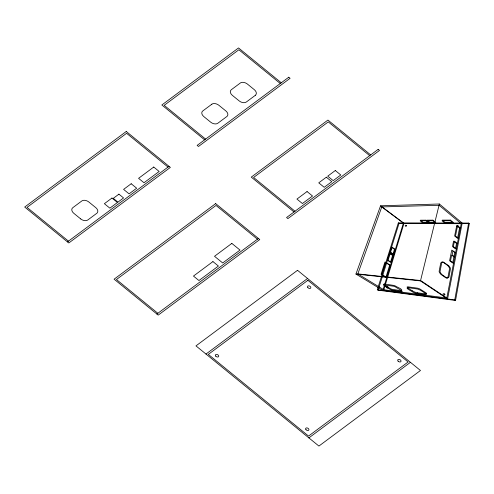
<?xml version="1.0" encoding="UTF-8"?>
<svg xmlns="http://www.w3.org/2000/svg" width="494" height="494" viewBox="0 0 494 494"><rect width="100%" height="100%" fill="white"/><g stroke="black" fill="none" stroke-linecap="round" stroke-linejoin="round"><path stroke-width="0.74" d="M386.716 287.31L387 287.996L387.858 287.934A2.013 1.328 27 0 0 388.241 287.44L387.771 286.606M455.554 300.457L469.3 223.646L468.621 223.072L398.337 222.905L377.305 289.688L378.108 290.169L455.554 300.457L454.752 299.914L377.305 289.688M454.752 299.914L468.621 223.072M446.798 297.993L461.235 223.702L439.086 205.294L381.782 206.918L357.829 273.911L383.826 289.768L446.798 297.993L420.635 280.53L357.829 273.911M439.351 203.997L462.205 223.053L447.576 298.969L420.48 280.907L439.351 203.997L380.565 205.794L355.939 274.053L382.85 290.416L403.45 222.918L380.565 205.794M383.826 289.768L403.956 223.504L381.782 206.918M378.108 290.169L399.022 223.418L398.337 222.905M447.879 277.227L447.033 277.906M401.918 291.417L401.387 291.54A3.223 2.13 27 0 1 400.93 291.503L392.008 290.151A11.467 7.571 27 0 1 390.26 289.465L384.381 285.964L383.542 284.908L393.798 286.236A11.788 7.78 27 0 1 395.262 286.835L400.967 290.281A3.643 2.408 27 0 1 401.634 290.756C403.246 289.231 396.941 287.144 395.49 286.045A11.695 7.719 27 0 0 394.027 285.452L384.517 284.019L383.739 284.192L384.073 284.779M255.336 95.317L246.321 102.023A5.385 3.557 27 0 1 239.238 100.949L232.359 95.354A5.465 3.606 27 0 1 231.328 89.717L240.368 82.986A5.218 3.439 27 0 1 243.19 82.344L243.709 82.405A5.656 3.73 27 0 1 247.537 84.159L254.373 89.723A5.409 3.569 27 0 1 255.293 95.286M67.462 241.893L169.022 166.324M156.87 314.03L258.43 238.46M205.992 354.05L307.546 278.48M308.892 437.894L410.446 362.324M399.022 223.418L469.3 223.646M403.956 223.504L461.235 223.702M355.939 274.053L420.48 280.907M417.449 292.812L425.315 293.825A3.322 2.192 27 0 0 426.013 293.862A1.161 0.766 27 0 0 426.495 293.714L426.359 293.189A2.915 1.92 27 0 0 425.581 292.572L419.857 288.99A11.504 7.595 27 0 0 417.955 288.237L407.834 286.81L407.093 287.002L407.389 287.625A3.594 2.371 27 0 0 408.118 288.169L412.373 290.892M457.358 226.777L456.833 225.943A1.797 1.186 27 0 1 457.413 225.523L458.451 226.073A1.531 1.007 27 0 1 457.463 226.771M447.107 277.986L446.916 277.931A2.112 1.396 27 0 1 446.113 277.505L441.79 274.454L440.413 272.651A6.403 4.23 27 0 1 440.043 271.422L441.667 262.993L442.692 262.067A1.636 1.081 27 0 1 443.396 262.092L448.75 265.723L450.053 267.458A6.385 4.218 27 0 1 450.435 268.927L448.947 276.943L447.657 278.042A1.587 1.05 27 0 1 447.107 277.986A1.84 1.21 27 0 1 445.199 277.412L440.864 274.368L439.493 272.571A6.379 4.211 27 0 1 439.123 271.342L440.741 262.981L441.797 262.005A1.643 1.087 27 0 1 442.482 262.03L442.661 262.073A2.285 1.507 27 0 1 443.661 262.598L447.848 265.655L449.145 267.39A6.36 4.199 27 0 1 449.528 268.853L448.07 276.689A4.316 2.853 27 0 1 447.879 277.227M453.591 263.104L450.497 260.807L451.639 255.089L454.696 257.399M454.764 257.028L452.171 255.071L453.004 250.921L455.567 252.885M423.006 223.016L420.159 220.806L425.877 220.799L428.718 223.029M456.351 248.89L453.35 246.568L454.437 241.146L457.401 243.474M429.78 223.029L426.933 220.799L432.787 220.787L435.634 223.041M458.401 238.343L455.499 236.027L457.568 225.709L460.402 228.037M444.89 223.066L442.05 220.775L450.312 220.762L453.146 223.084M370.691 154.918L327.93 120.073L251.261 177.124L294.029 211.969M281.284 82.782L238.522 47.937L161.853 104.987L204.621 139.833M369.697 155.659L328.269 121.907L253.595 177.47L295.023 211.228M280.289 83.523L238.861 49.77L164.187 105.333L205.615 139.092M257.436 239.201L216.008 205.442L116.442 279.53L157.87 313.289M168.022 167.065L126.594 133.306L27.034 207.394L68.462 241.152M80.701 218.922L73.822 213.322A5.465 3.606 27 0 1 72.791 207.69L81.837 200.953A5.218 3.439 27 0 1 84.659 200.311L85.178 200.373A5.656 3.73 27 0 1 89.006 202.132L95.842 207.696A5.397 3.563 27 0 1 97.374 212.661A5.619 3.705 27 0 1 96.799 213.285L87.79 219.991A5.391 3.557 27 0 1 80.701 218.922M426.124 293.967L426.291 294.523L425.476 294.677L417.251 293.621A6.366 4.205 27 0 1 416.269 293.424L415.176 293.096A11.498 7.589 27 0 1 413.651 292.485A7.91 5.224 27 0 1 412.163 291.701C411.971 291.194 404.537 288.002 407.958 287.65L417.751 289.064L420.641 290.324L425.396 293.387A3.705 2.445 27 0 1 425.884 293.739M386.827 287.341A1.562 1.031 27 0 1 387.747 286.557M401.628 290.762A3.143 2.075 27 0 1 401.147 290.725L391.884 289.268A11.486 7.583 27 0 1 390.482 288.7L384.832 285.334A3.909 2.581 27 0 1 384.066 284.785M401.696 290.855A0.729 0.482 27 0 1 402.017 291.411M417.436 292.751A8.25 5.446 27 0 1 412.441 290.818M406.618 225.579L406.55 225.851A1.803 1.192 27 0 1 406.056 226.271L405.315 226.196L405.241 225.628A1.803 1.192 27 0 1 405.735 225.208L406.618 225.579M444.866 294.356L444.853 294.51A1.908 1.26 27 0 1 444.378 295.116L443.353 295.085L443.001 294.282A1.908 1.26 27 0 1 443.476 293.677L444.421 293.664L444.866 294.356M454.77 252.422L452.689 263.043L449.596 260.746L451.744 250.106L454.77 252.422M456.53 243.443L455.474 248.853L452.473 246.531L453.566 241.115L456.53 243.443M459.55 228.024L457.537 238.318L454.634 236.008L456.715 225.702L459.55 228.024M389.636 265.192L385.894 277.381L381.053 274.312L384.925 262.086L389.636 265.192M392.576 255.454L390.482 262.265L387.364 260.19L389.5 253.366L392.576 255.454M394.465 249.291L392.94 254.274L389.871 252.187L391.439 247.198L394.465 249.291M390.365 265.247L386.635 277.455L381.788 274.386L385.647 262.147L390.365 265.247M393.298 255.497L391.211 262.32L388.086 260.245L390.223 253.41L393.298 255.497M395.181 249.328L393.656 254.317L390.587 252.23L392.15 247.228L395.181 249.328M126.254 131.478L24.7 207.048L68.802 242.98L170.356 167.41L126.254 131.478M211.84 104.215L202.793 110.946A5.465 3.606 27 0 0 203.824 116.584L210.703 122.185A5.391 3.557 27 0 0 217.798 123.259L226.808 116.547A5.57 3.674 27 0 0 227.845 114.33A5.317 3.507 27 0 0 225.851 110.952L219.015 105.389A5.656 3.73 27 0 0 215.18 103.629L214.662 103.567A5.218 3.439 27 0 0 211.833 104.209M111.971 198.045L104.376 203.695L109.853 208.159L117.455 202.509L111.971 198.045M131.188 183.743L123.599 189.393L129.076 193.858L136.665 188.208L131.188 183.743M153.739 167.046L138.573 178.334L144.001 182.749L159.161 171.467L153.739 167.046M118.912 194.154L113.287 198.341L117.936 202.132L123.562 197.946L118.912 194.154M288.749 77.225L197.149 145.39L198.489 146.477L290.089 78.318L288.749 77.225M215.662 203.614L114.108 279.184L158.21 315.116L259.764 239.547L215.662 203.614M231.828 243.406L214.513 256.287L222.708 262.962L240.016 250.075L231.828 243.406M212.933 261.585L193.463 276.072L198.94 280.536L218.41 266.05L212.933 261.585M307.052 191.549L296.937 199.076L302.408 203.534L312.523 196.007L307.052 191.549M326.336 177.198L318.747 182.842L324.225 187.306L331.814 181.662L326.336 177.198M335.309 170.516L327.726 176.167L333.203 180.631L340.792 174.981L335.309 170.516M378.157 149.361L286.557 217.527L287.897 218.614L379.497 150.454L378.157 149.361M297.524 270.311L195.97 345.886L318.914 446.063L420.468 370.494L297.524 270.311M307.886 280.308L208.32 354.396L308.552 436.066L408.118 361.979L307.886 280.308M426.038 220.182L420.332 220.201L423.173 222.405L428.878 222.411L426.038 220.182M432.942 220.163L427.094 220.182L429.941 222.411L435.782 222.424L432.942 220.163M450.448 220.12L442.198 220.139L445.032 222.43L453.282 222.442L450.448 220.12M307.873 287.619A1.772 1.167 27 0 0 310.72 288.008A1.772 1.167 27 0 0 308.892 285.865A1.772 1.167 27 0 0 307.873 287.619M215.767 356.155A1.772 1.167 27 0 0 218.62 356.545A1.772 1.167 27 0 0 216.792 354.402A1.772 1.167 27 0 0 215.767 356.155M398.09 361.126A1.772 1.167 27 0 0 400.937 361.515A1.772 1.167 27 0 0 399.109 359.373A1.772 1.167 27 0 0 398.09 361.126M305.984 429.663A1.772 1.167 27 0 0 308.83 430.052A1.772 1.167 27 0 0 307.009 427.915A1.772 1.167 27 0 0 305.984 429.663"/></g></svg>
